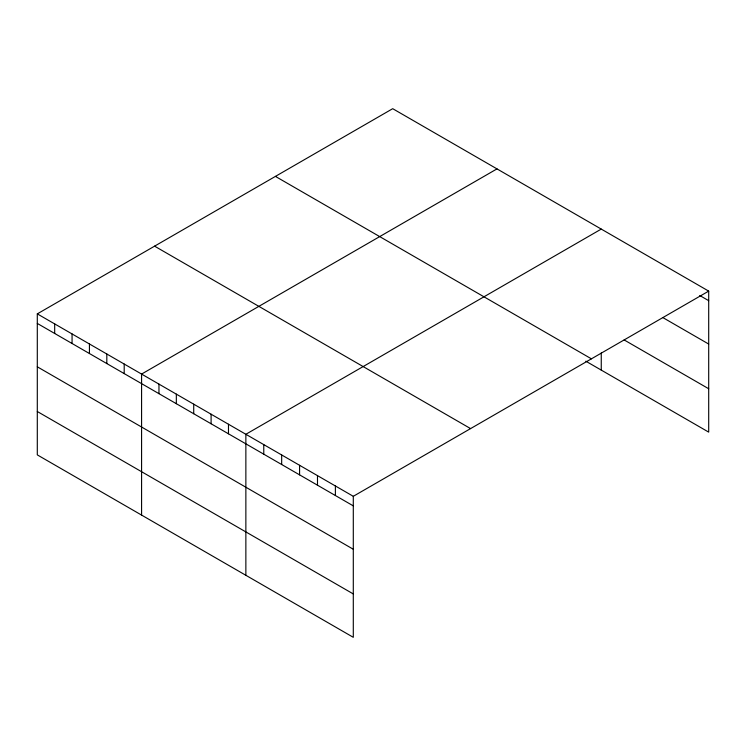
<?xml version="1.0" encoding="UTF-8"?>
<svg xmlns="http://www.w3.org/2000/svg" width="746" height="746" viewBox="0 0 746 746"><rect width="100%" height="100%" fill="white"/><g stroke="black" fill="none" stroke-linecap="round" stroke-linejoin="round"><path stroke-width="1.12" d="M708.7 291.117L353.296 496.304L353.296 637.317L37.3 454.883L37.3 313.87L392.704 108.683L708.7 291.117L708.7 432.13L585.815 361.185M496.985 168.885L141.581 374.072L141.581 515.085M601.257 229.087L245.863 434.284L245.863 575.287M699.748 295.509L708.7 300.675M662.942 317.637L708.7 344.055M624.141 339.934L708.7 388.75M275.423 176.392L591.419 358.835M154.581 246.152L470.577 428.596M37.3 313.87L353.296 496.304M37.3 323.428L353.296 505.872M37.3 366.808L353.296 549.252M37.3 411.503L353.296 593.937M601.257 352.979L601.257 370.1M335.392 485.972L335.392 495.53M317.488 475.631L317.488 485.189M299.575 465.29L299.575 474.857M281.671 454.957L281.671 464.516M263.767 444.616L263.767 454.174M228.481 424.241L228.481 433.808M211.099 414.207L211.099 423.775M193.718 404.173L193.718 413.741M176.336 394.14L176.336 403.698M158.963 384.106L158.963 393.664M124.2 364.039L124.2 373.597M106.818 354.005L106.818 363.563M89.436 343.971L89.436 353.529M72.064 333.938L72.064 343.496M54.682 323.904L54.682 333.462"/></g></svg>
